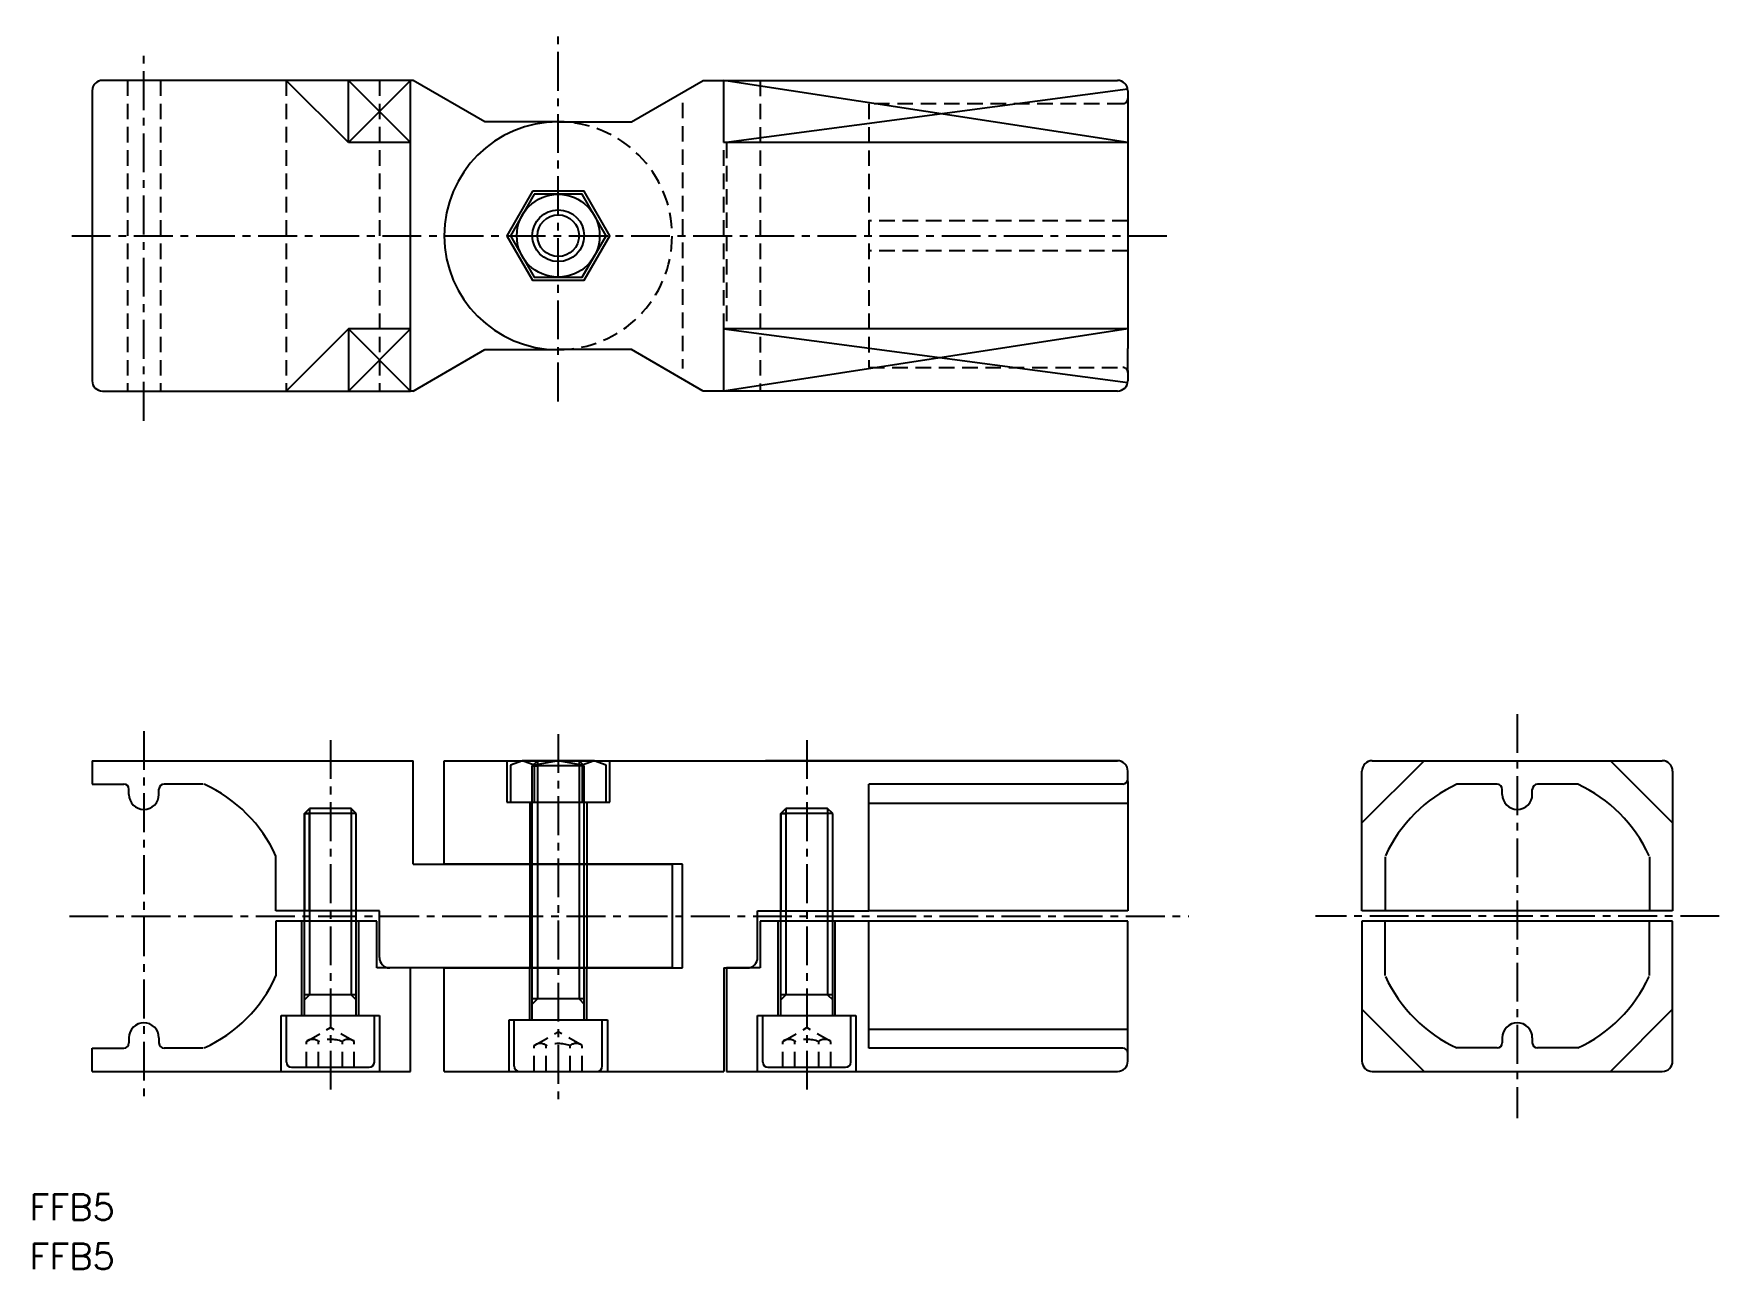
# Model space of a CAD drawing. Extents: x 1438 to 1600, y -376 to -256.
import ezdxf

# ---------------------------------------------------------------- set-up
doc = ezdxf.new("R2010")
doc.units = 0
doc.header["$LTSCALE"] = 3
doc.linetypes.add('CENTER', pattern=[2, 1.25, -0.25, 0.25, -0.25])
doc.linetypes.add('DASHED', pattern=[0.75, 0.5, -0.25])
doc.layers.get('0').update_dxf_attribs({"linetype": 'CONTINUOUS'})
doc.layers.add('CENTER', color=10, linetype='CENTER')
doc.styles.get("Standard").update_dxf_attribs({"font": 'txt.shx', "bigfont": 'extfont2.shx'})

msp = doc.modelspace()

# ---------------------------------------------------------------- linework, layer by layer
at = {"color": 7, "linetype": 'CONTINUOUS'}
for p, q in [((1443.29, -261.91), (1443.29, -289.91)), ((1474.04, -260.91), (1444.29, -260.91)), ((1468.04, -266.91), (1462.03, -260.91)), ((1468.04, -266.91), (1468.04, -260.91)), ((1474.04, -290.91), (1474.04, -260.91)), ((1474.29, -260.91), (1474.04, -260.91)), ((1481.22, -264.91), (1474.29, -260.91)), ((1495.37, -264.91), (1502.29, -260.91)), ((1502.29, -260.91), (1542.29, -260.91)), ((1504.29, -266.91), (1504.29, -260.91)), ((1543.29, -261.91), (1543.29, -262.91)), ((1543.29, -262.91), (1543.29, -286.81)), ((1543.29, -262.91), (1543.29, -286.81)), ((1488.29, -264.91), (1481.22, -264.91)), ((1488.29, -264.91), (1495.37, -264.91)), ((1474.04, -266.91), (1468.04, -266.91)), ((1543.29, -266.91), (1504.29, -266.91)), ((1468.04, -284.91), (1462.03, -290.91)), ((1474.04, -284.91), (1468.04, -284.91)), ((1468.04, -284.91), (1468.04, -290.91)), ((1504.29, -290.91), (1504.29, -284.91)), ((1543.29, -284.91), (1504.29, -284.91)), ((1474.29, -290.91), (1481.22, -286.91)), ((1481.22, -286.91), (1488.29, -286.91)), ((1495.37, -286.91), (1488.29, -286.91)), ((1502.29, -290.91), (1495.37, -286.91)), ((1543.29, -288.91), (1543.29, -286.81)), ((1543.29, -288.91), (1543.29, -289.91)), ((1444.29, -290.91), (1469.04, -290.91)), ((1444.29, -290.91), (1474.04, -290.91)), ((1469.04, -290.91), (1469.04, -290.91)), ((1469.04, -290.91), (1474.04, -290.91)), ((1474.04, -290.91), (1474.04, -290.91)), ((1474.29, -290.91), (1474.04, -290.91)), ((1542.29, -290.91), (1502.29, -290.91)), ((1508.29, -290.92), (1508.29, -290.92)), ((1443.29, -326.6), (1443.29, -328.85)), ((1443.29, -326.6), (1474.29, -326.6)), ((1474.29, -326.6), (1474.29, -326.6)), ((1474.29, -336.6), (1474.29, -326.6)), ((1477.29, -336.6), (1477.29, -326.6)), ((1477.29, -326.6), (1542.29, -326.6)), ((1483.33, -326.6), (1483.33, -330.6)), ((1485.79, -327.09), (1486.28, -326.6)), ((1485.79, -327.09), (1486.28, -327.09)), ((1485.79, -349.6), (1485.79, -327.09)), ((1490.79, -327.09), (1485.79, -327.09)), ((1490.79, -327.09), (1485.79, -327.09)), ((1490.06, -327.09), (1486.04, -327.09)), ((1490.3, -326.6), (1486.28, -326.6)), ((1490.55, -327.09), (1490.06, -327.09)), ((1490.79, -327.09), (1490.3, -326.6)), ((1490.79, -349.6), (1490.79, -327.09)), ((1493.26, -330.6), (1493.26, -326.6)), ((1542.29, -326.6), (1508.29, -326.6)), ((1508.29, -326.6), (1508.29, -326.6)), ((1565.89, -332.6), (1571.89, -326.6)), ((1566.89, -326.6), (1594.89, -326.6)), ((1589.89, -326.6), (1595.89, -332.6)), ((1543.29, -328.6), (1543.29, -327.6)), ((1543.29, -328.6), (1543.29, -330.7)), ((1565.89, -341.1), (1565.89, -327.6)), ((1595.89, -327.6), (1595.89, -341.1)), ((1443.29, -328.85), (1446.34, -328.85)), ((1446.84, -329.85), (1446.84, -329.35)), ((1449.74, -329.85), (1449.74, -329.35)), ((1454.02, -328.85), (1450.24, -328.85)), ((1542.79, -328.85), (1518.29, -328.85)), ((1518.29, -341.1), (1518.29, -328.86)), ((1578.94, -328.87), (1575.06, -328.87)), ((1579.44, -329.85), (1579.44, -329.37)), ((1582.34, -329.85), (1582.34, -329.37)), ((1586.72, -328.87), (1582.84, -328.87)), ((1463.79, -331.69), (1464.28, -331.2)), ((1463.79, -349.2), (1463.79, -331.69)), ((1468.79, -331.69), (1463.79, -331.69)), ((1468.3, -331.2), (1464.28, -331.2)), ((1468.79, -331.69), (1468.3, -331.2)), ((1468.79, -349.2), (1468.79, -331.69)), ((1483.33, -330.6), (1493.26, -330.6)), ((1485.54, -330.6), (1485.54, -336.6)), ((1491.04, -330.6), (1491.04, -336.6)), ((1509.79, -331.69), (1510.28, -331.2)), ((1509.79, -349.2), (1509.79, -331.69)), ((1514.79, -331.69), (1509.79, -331.69)), ((1514.3, -331.2), (1510.28, -331.2)), ((1514.79, -331.69), (1514.3, -331.2)), ((1514.79, -349.2), (1514.79, -331.69)), ((1518.29, -330.7), (1543.29, -330.7)), ((1543.29, -330.7), (1543.29, -341.1)), ((1461.04, -341.1), (1461.04, -335.82)), ((1474.29, -336.6), (1499.29, -336.6)), ((1500.29, -336.6), (1477.29, -336.6)), ((1485.54, -336.6), (1485.54, -346.6)), ((1491.04, -336.6), (1491.04, -346.6)), ((1499.29, -336.6), (1499.29, -346.6)), ((1499.29, -336.6), (1499.29, -336.6)), ((1500.29, -346.6), (1500.29, -336.6)), ((1568.14, -335.87), (1568.14, -341.1)), ((1593.64, -335.87), (1593.64, -341.1)), ((1468.79, -341.1), (1461.04, -341.1)), ((1471.02, -341.1), (1468.77, -341.1)), ((1471.02, -345.6), (1471.02, -341.1)), ((1507.54, -345.6), (1507.54, -341.1)), ((1507.54, -341.1), (1518.29, -341.1)), ((1543.29, -341.1), (1518.29, -341.1)), ((1595.89, -341.1), (1565.89, -341.1)), ((1470.77, -342.1), (1461.04, -342.1)), ((1461.04, -342.1), (1461.04, -347.38)), ((1463.54, -351.2), (1463.54, -342.1)), ((1470.77, -342.1), (1468.79, -342.1)), ((1470.77, -346.6), (1470.77, -342.1)), ((1518.29, -342.1), (1507.79, -342.1)), ((1507.79, -342.1), (1507.79, -346.6)), ((1509.54, -351.2), (1509.54, -342.1)), ((1515.04, -351.2), (1515.04, -342.1)), ((1518.29, -354.35), (1518.29, -342.1)), ((1543.29, -342.1), (1518.29, -342.1)), ((1543.29, -352.5), (1543.29, -342.1)), ((1595.89, -342.1), (1565.89, -342.1)), ((1565.89, -342.1), (1565.89, -355.6)), ((1568.14, -347.33), (1568.14, -342.1)), ((1593.64, -347.33), (1593.64, -342.1)), ((1595.89, -355.6), (1595.89, -342.1)), ((1474.04, -346.6), (1470.77, -346.6)), ((1499.29, -346.6), (1472.02, -346.6)), ((1474.04, -356.6), (1474.04, -346.6)), ((1477.29, -356.6), (1477.29, -346.6)), ((1477.29, -346.6), (1500.29, -346.6)), ((1485.54, -351.6), (1485.54, -346.6)), ((1491.04, -351.6), (1491.04, -346.6)), ((1499.29, -346.6), (1499.29, -346.6)), ((1504.29, -346.6), (1506.54, -346.6)), ((1504.29, -346.6), (1504.29, -346.6)), ((1504.29, -346.6), (1504.29, -356.6)), ((1507.79, -346.6), (1504.54, -346.6)), ((1504.54, -346.6), (1504.54, -356.6)), ((1468.79, -349.2), (1463.79, -349.2)), ((1463.79, -349.69), (1463.79, -349.2)), ((1463.79, -351.2), (1463.79, -349.69)), ((1468.79, -349.69), (1468.79, -349.2)), ((1468.79, -351.2), (1468.79, -349.69)), ((1490.79, -349.6), (1485.79, -349.6)), ((1485.79, -350.09), (1485.79, -349.6)), ((1490.79, -350.09), (1490.79, -349.6)), ((1514.79, -349.2), (1509.79, -349.2)), ((1509.79, -349.69), (1509.79, -349.2)), ((1509.79, -351.2), (1509.79, -349.69)), ((1514.79, -349.69), (1514.79, -349.2)), ((1514.79, -351.2), (1514.79, -349.69)), ((1462.04, -355.7), (1462.04, -351.2)), ((1462.04, -351.2), (1463.79, -351.2)), ((1463.79, -351.2), (1468.79, -351.2)), ((1468.79, -351.2), (1470.54, -351.2)), ((1470.54, -355.7), (1470.54, -351.2)), ((1485.79, -351.6), (1485.79, -350.09)), ((1490.79, -351.6), (1490.79, -350.09)), ((1507.54, -356.6), (1507.54, -351.2)), ((1507.54, -351.2), (1517.04, -351.2)), ((1508.04, -355.7), (1508.04, -351.2)), ((1508.04, -351.2), (1509.79, -351.2)), ((1509.79, -351.2), (1514.79, -351.2)), ((1514.79, -351.2), (1516.54, -351.2)), ((1516.54, -355.7), (1516.54, -351.2)), ((1517.04, -351.2), (1517.04, -356.6)), ((1571.89, -356.6), (1565.89, -350.6)), ((1595.89, -350.6), (1589.89, -356.6)), ((1483.54, -356.6), (1483.54, -351.6)), ((1483.54, -351.6), (1493.04, -351.6)), ((1484.04, -356.1), (1484.04, -351.6)), ((1484.04, -351.6), (1485.79, -351.6)), ((1485.79, -351.6), (1490.79, -351.6)), ((1490.79, -351.6), (1492.54, -351.6)), ((1492.54, -356.1), (1492.54, -351.6)), ((1493.04, -351.6), (1493.04, -356.6)), ((1518.29, -352.5), (1543.29, -352.5)), ((1543.29, -354.6), (1543.29, -352.5)), ((1443.29, -354.35), (1446.34, -354.35)), ((1443.29, -356.6), (1443.29, -354.35)), ((1446.84, -353.35), (1446.84, -353.85)), ((1449.74, -353.35), (1449.74, -353.85)), ((1454.02, -354.35), (1450.24, -354.35)), ((1542.79, -354.35), (1518.29, -354.35)), ((1543.29, -355.6), (1543.29, -354.6)), ((1578.94, -354.33), (1575.06, -354.33)), ((1579.44, -353.35), (1579.44, -353.83)), ((1582.34, -353.35), (1582.34, -353.83)), ((1586.72, -354.33), (1582.84, -354.33)), ((1462.54, -356.2), (1470.04, -356.2)), ((1508.54, -356.2), (1516.04, -356.2)), ((1443.29, -356.6), (1474.04, -356.6)), ((1477.29, -356.6), (1504.29, -356.6)), ((1484.54, -356.6), (1492.04, -356.6)), ((1504.54, -356.6), (1542.29, -356.6)), ((1566.89, -356.6), (1594.89, -356.6))]:
    msp.add_line(p, q, dxfattribs=at)
at = {"color": 3, "linetype": 'DASHED'}
for p, q in [((1446.7, -260.91), (1446.7, -290.91)), ((1449.89, -260.91), (1449.89, -290.91)), ((1462.03, -260.91), (1462.03, -290.91)), ((1471.02, -260.91), (1471.02, -290.91)), ((1507.79, -260.92), (1507.79, -290.92)), ((1500.29, -263.07), (1500.29, -288.74)), ((1542.79, -263.16), (1518.29, -263.16)), ((1518.29, -263.17), (1518.29, -288.64)), ((1504.29, -284.91), (1504.29, -266.91)), ((1504.54, -266.91), (1504.54, -284.91)), ((1543.29, -274.46), (1518.29, -274.46)), ((1543.29, -277.36), (1518.29, -277.36)), ((1518.29, -288.63), (1542.79, -288.63)), ((1463.98, -353.7), (1466.29, -352.37)), ((1468.6, -353.7), (1466.29, -352.37)), ((1485.98, -354.1), (1488.29, -352.77)), ((1490.6, -354.1), (1488.29, -352.77)), ((1509.98, -353.7), (1512.29, -352.37)), ((1514.6, -353.7), (1512.29, -352.37)), ((1463.98, -356.2), (1463.98, -353.7)), ((1465.14, -356.2), (1465.14, -353.7)), ((1467.45, -356.2), (1467.45, -353.7)), ((1468.6, -356.2), (1468.6, -353.7)), ((1485.98, -356.6), (1485.98, -354.1)), ((1487.14, -356.6), (1487.14, -354.1)), ((1489.45, -356.6), (1489.45, -354.1)), ((1490.6, -356.6), (1490.6, -354.1)), ((1509.98, -356.2), (1509.98, -353.7)), ((1511.14, -356.2), (1511.14, -353.7)), ((1513.45, -356.2), (1513.45, -353.7)), ((1514.6, -356.2), (1514.6, -353.7))]:
    msp.add_line(p, q, dxfattribs=at)
at = {"color": 3, "linetype": 'CONTINUOUS'}
for p, q in [((1468.04, -266.91), (1474.04, -260.91)), ((1474.04, -266.91), (1468.04, -260.91)), ((1543.29, -266.91), (1504.29, -260.91)), ((1504.29, -266.91), (1543.28, -261.72)), ((1468.04, -284.91), (1474.04, -290.91)), ((1474.04, -284.91), (1468.04, -290.91)), ((1504.29, -284.91), (1543.28, -290.09)), ((1543.29, -284.91), (1504.29, -290.91)), ((1486.28, -326.6), (1486.28, -349.6)), ((1490.3, -326.6), (1490.3, -349.6)), ((1464.28, -331.2), (1464.28, -349.2)), ((1468.3, -331.2), (1468.3, -349.2)), ((1510.28, -331.2), (1510.28, -349.2)), ((1514.3, -331.2), (1514.3, -349.2)), ((1464.28, -349.2), (1463.79, -349.69)), ((1468.3, -349.2), (1468.79, -349.69)), ((1486.28, -349.6), (1485.79, -350.09)), ((1490.3, -349.6), (1490.79, -350.09)), ((1510.28, -349.2), (1509.79, -349.69)), ((1514.3, -349.2), (1514.79, -349.69))]:
    msp.add_line(p, q, dxfattribs=at)
at = {"color": 0, "linetype": 'BYBLOCK'}
for p, q in [((1484.83, -326.6), (1483.67, -327.02)), ((1483.67, -327.02), (1483.67, -330.6)), ((1485.98, -327.02), (1484.83, -326.6)), ((1491.76, -326.6), (1484.83, -326.6)), ((1488.29, -326.6), (1485.98, -327.02)), ((1485.98, -327.02), (1485.98, -330.6)), ((1490.6, -327.02), (1488.29, -326.6)), ((1491.76, -326.6), (1490.6, -327.02)), ((1490.6, -327.02), (1490.6, -330.6)), ((1492.91, -327.02), (1491.76, -326.6)), ((1492.91, -330.6), (1492.91, -327.02)), ((1464.29, -341.1), (1464.29, -331.69)), ((1468.29, -331.69), (1468.29, -341.1)), ((1483.67, -330.6), (1492.91, -330.6)), ((1510.29, -341.1), (1510.29, -331.69)), ((1514.29, -331.69), (1514.29, -341.1)), ((1469.04, -351.2), (1469.04, -342.1)), ((1461.54, -351.2), (1471.04, -351.2)), ((1461.54, -356.6), (1461.54, -351.2)), ((1471.04, -351.2), (1471.04, -356.6))]:
    msp.add_line(p, q, dxfattribs=at)
at = {"color": 3, "linetype": 'BYBLOCK'}
for p, q in [((1463.79, -331.69), (1464.29, -331.69)), ((1463.79, -331.69), (1463.79, -341.1)), ((1463.79, -331.69), (1463.79, -341.1)), ((1468.79, -331.69), (1468.29, -331.69)), ((1468.79, -341.1), (1468.79, -331.69)), ((1468.79, -341.1), (1468.79, -331.69)), ((1509.79, -331.69), (1509.79, -341.1)), ((1509.79, -331.69), (1509.79, -341.1)), ((1509.79, -331.69), (1510.29, -331.69)), ((1514.79, -331.69), (1514.29, -331.69)), ((1514.79, -341.1), (1514.79, -331.69)), ((1514.79, -341.1), (1514.79, -331.69))]:
    msp.add_line(p, q, dxfattribs=at)
at = {"color": 0, "linetype": 'BYBLOCK'}
for points in [[(1485.81, -271.61), (1483.33, -275.91), (1485.81, -280.21), (1490.78, -280.21), (1493.26, -275.91), (1490.78, -271.61)], [(1485.98, -271.91), (1483.67, -275.91), (1485.98, -279.91), (1490.6, -279.91), (1492.91, -275.91), (1490.6, -271.91)]]:
    msp.add_lwpolyline(points, close=True, dxfattribs=at)
for radius in [4, 2.01]:
    msp.add_circle((1488.29, -275.91), radius, dxfattribs=at)
at = {"color": 3, "linetype": 'BYBLOCK'}
msp.add_circle((1488.29, -275.91), 2.5, dxfattribs=at)
at = {"color": 7, "linetype": 'CONTINUOUS'}
for centre, radius, start, end in [((1444.29, -261.91), 1, 90, 180), ((1542.29, -261.91), 1, 0, 90), ((1488.29, -275.91), 11, 90, 270), ((1444.29, -289.91), 1, 180, 270), ((1542.29, -289.91), 1, 270, 0), ((1542.29, -327.6), 1, 0, 90), ((1566.89, -327.6), 1, 90, 180), ((1594.89, -327.6), 1, 0, 90), ((1542.79, -328.35), 0.5, 270, 0), ((1446.34, -329.35), 0.5, 0, 90), ((1448.29, -329.85), 1.45, 180, 0), ((1450.24, -329.35), 0.5, 90, 180), ((1448.29, -341.6), 14, 24.3958, 65.38), ((1580.89, -341.6), 14, 114.62, 155.38), ((1578.94, -329.37), 0.5, 0, 90), ((1580.89, -329.85), 1.45, 180, 0), ((1582.84, -329.37), 0.5, 90, 180), ((1580.89, -341.6), 14, 24.62, 65.38), ((1472.02, -345.6), 1, 180, 270), ((1506.54, -345.6), 1, 270, 0), ((1448.29, -341.6), 14, 294.62, 335.6042), ((1580.89, -341.6), 14, 204.62, 245.38), ((1580.89, -341.6), 14, 294.62, 335.38), ((1448.29, -353.35), 1.45, 0, 180), ((1580.89, -353.35), 1.45, 0, 180), ((1446.34, -353.85), 0.5, 270, 0), ((1450.24, -353.85), 0.5, 180, 270), ((1542.79, -354.85), 0.5, 0, 90), ((1578.94, -353.83), 0.5, 270, 0), ((1582.84, -353.83), 0.5, 180, 270), ((1462.54, -355.7), 0.5, 180, 270), ((1470.04, -355.7), 0.5, 270, 0), ((1484.54, -356.1), 0.5, 180, 270), ((1492.04, -356.1), 0.5, 270, 0), ((1508.54, -355.7), 0.5, 180, 270), ((1516.04, -355.7), 0.5, 270, 0), ((1542.29, -355.6), 1, 270, 0), ((1566.89, -355.6), 1, 180, 270), ((1594.89, -355.6), 1, 270, 0)]:
    msp.add_arc(centre, radius, start, end, dxfattribs=at)
at = {"color": 3, "linetype": 'DASHED'}
for centre, radius, start, end in [((1542.79, -262.66), 0.5, 270, 0), ((1488.29, -275.91), 11, 270, 90), ((1542.79, -289.13), 0.5, 0, 90), ((1464.56, -354.44), 0.941, 52.1211, 127.8789), ((1466.29, -356.97), 3.46, 70.5288, 109.4712), ((1468.03, -354.44), 0.941, 52.1211, 127.8789), ((1486.56, -354.84), 0.941, 52.1211, 127.8789), ((1488.29, -357.37), 3.46, 70.5288, 109.4712), ((1490.03, -354.84), 0.941, 52.1211, 127.8789), ((1510.56, -354.44), 0.941, 52.1211, 127.8789), ((1512.29, -356.97), 3.46, 70.5288, 109.4712), ((1514.03, -354.44), 0.941, 52.1211, 127.8789)]:
    msp.add_arc(centre, radius, start, end, dxfattribs=at)
at = {"layer": 'CENTER', "color": 1, "linetype": 'CENTER'}
for p, q in [((1488.29, -291.91), (1488.29, -256.41)), ((1448.29, -293.78), (1448.29, -258.03)), ((1441.32, -275.91), (1547.06, -275.91)), ((1580.89, -322.1), (1580.89, -361.1)), ((1448.29, -323.73), (1448.29, -359.64)), ((1466.29, -324.6), (1466.29, -358.99)), ((1488.29, -324.03), (1488.29, -359.39)), ((1512.29, -324.6), (1512.29, -358.99)), ((1468.29, -331.69), (1464.29, -331.69)), ((1514.29, -331.69), (1510.29, -331.69)), ((1441.1, -341.6), (1549.19, -341.6)), ((1600.39, -341.6), (1561.39, -341.6))]:
    msp.add_line(p, q, dxfattribs=at)

# ---------------------------------------------------------------- texts
at = {"color": 7, "linetype": 'CONTINUOUS'}
for p in [(1437.22, -370.96), (1437.22, -375.7)]:
    msp.add_text('FFB5', height=2.5, dxfattribs=at).set_placement(p)

doc.saveas('drawing.dxf')
